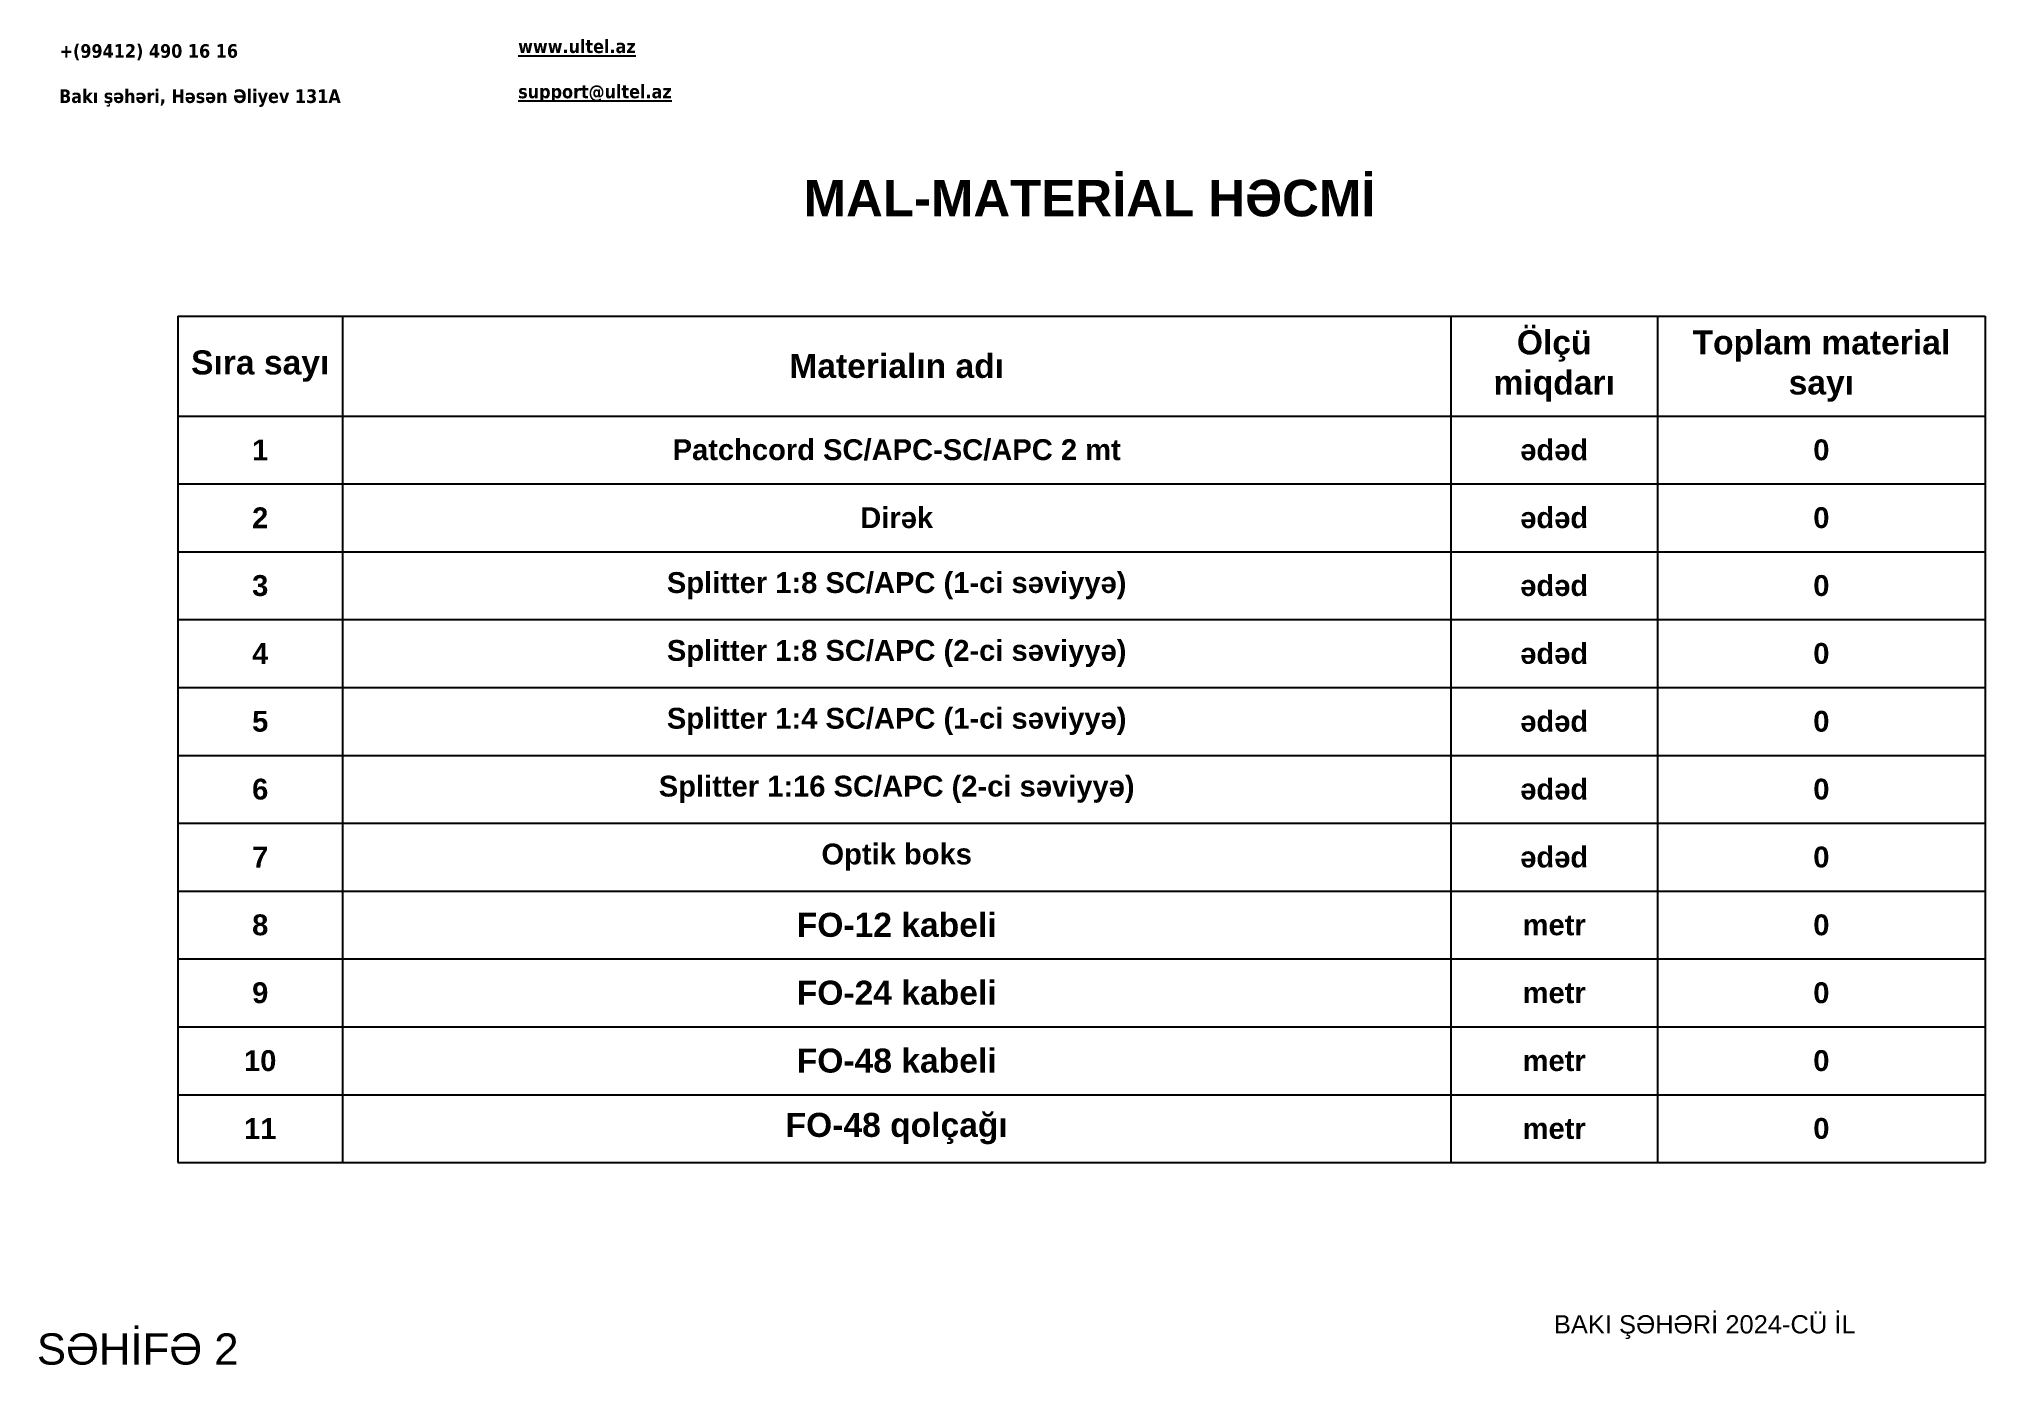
# Paper-space layout '4_Mal-material ve istinad GPON' of a CAD drawing. Header units: metres. Extents: x 9 to 383, y 11 to 266.
import ezdxf

# ---------------------------------------------------------------- set-up
doc = ezdxf.new("R2010")
doc.units = ezdxf.units.M
doc.styles.get("Standard").update_dxf_attribs({"font": 'arial.ttf'})
doc.styles.add('стиль1', font='arialbd.ttf', dxfattribs={"height": 2.5})
doc.styles.add('стиль2', font='arial.ttf')

# ---------------------------------------------------------------- blocks, each defined once
blk = doc.blocks.new('*T46')
at = {"color": 0, "linetype": 'ByBlock', "lineweight": -2, "transparency": 16777216}
for p, q in [((0, 0), (346.83, 0)), ((0, 0), (0, -162.48)), ((31.64, 0), (31.64, -162.48)), ((244.29, 0), (244.29, -162.48)), ((283.99, 0), (283.99, -162.48)), ((346.83, 0), (346.83, -162.48)), ((0, -19.18), (346.83, -19.18)), ((0, -32.21), (346.83, -32.21)), ((0, -45.24), (346.83, -45.24)), ((0, -58.26), (346.83, -58.26)), ((0, -71.29), (346.83, -71.29)), ((0, -84.32), (346.83, -84.32)), ((0, -97.34), (346.83, -97.34)), ((0, -110.37), (346.83, -110.37)), ((0, -123.4), (346.83, -123.4)), ((0, -136.42), (346.83, -136.42)), ((0, -149.45), (346.83, -149.45)), ((0, -162.48), (346.83, -162.48))]:
    blk.add_line(p, q, dxfattribs=at)
at = {"color": 0, "transparency": 16777216, "attachment_point": 5, "style": 'стиль2'}
for s, insert, char_height, width in [('{\\fArial|b1|i0|c204|p34;Ölçü miqdarı  }', (264.14, -9.59), 4.6167, 36.624), ('{\\fArial|b1|i0|c204|p34;Toplam material sayı  }', (315.41, -9.59), 4.6167, 59.7644), ('{\\fArial|b1|i0|c204|p34;Sıra sayı }', (15.82, -9.59), 4.6167, 28.5592), ('{\\fArial|b1|i0|c204|p34;Materialın adı }', (137.96, -9.59), 4.6167, 209.5713), ('{\\fArial|b1|i0|c204|p34;1', (15.82, -25.7), 4, 28.5592), ('{\\fArial|b1|i0|c204|p34;ədəd }', (264.14, -25.7), 4, 36.624), ('{\\fArial|b1|i0|c204|p34;0', (315.41, -25.7), 4, 59.7644), ('{\\fArial|b1|i0|c204|p34;2', (15.82, -38.72), 4, 28.5592), ('{\\fArial|b1|i0|c204|p34;ədəd }', (264.14, -38.72), 4, 36.624), ('{\\fArial|b1|i0|c204|p34;0', (315.41, -38.72), 4, 59.7644), ('{\\fArial|b1|i0|c204|p34;3', (15.82, -51.75), 4, 28.5592), ('{\\fArial|b1|i0|c204|p34;ədəd }', (264.14, -51.75), 4, 36.624), ('{\\fArial|b1|i0|c204|p34;0', (315.41, -51.75), 4, 59.7644), ('{\\fArial|b1|i0|c204|p34;4', (15.82, -64.78), 4, 28.5592), ('{\\fArial|b1|i0|c204|p34;ədəd }', (264.14, -64.78), 4, 36.624), ('{\\fArial|b1|i0|c204|p34;0', (315.41, -64.78), 4, 59.7644), ('{\\fArial|b1|i0|c204|p34;5', (15.82, -77.8), 4, 28.5592), ('{\\fArial|b1|i0|c204|p34;\\C256;Splitter 1:4 SC/APC (1-ci səviyyə) \\fArial|b0|i0|c204|p34;  }', (137.96, -77.8), 4, 209.5713), ('{\\fArial|b1|i0|c204|p34;ədəd }', (264.14, -77.8), 4, 36.624), ('{\\fArial|b1|i0|c204|p34;0', (315.41, -77.8), 4, 59.7644), ('{\\fArial|b1|i0|c204|p34;6', (15.82, -90.83), 4, 28.5592), ('{\\fArial|b1|i0|c204|p34;ədəd }', (264.14, -90.83), 4, 36.624), ('{\\fArial|b1|i0|c204|p34;0', (315.41, -90.83), 4, 59.7644), ('{\\fArial|b1|i0|c204|p34;7', (15.82, -103.86), 4, 28.5592), ('{\\fArial|b1|i0|c204|p34;ədəd }', (264.14, -103.86), 4, 36.624), ('{\\fArial|b1|i0|c204|p34;0', (315.41, -103.86), 4, 59.7644), ('{\\fArial|b1|i0|c204|p34;8', (15.82, -116.88), 4, 28.5592), ('{\\fArial|b1|i0|c204|p34;metr }', (264.14, -116.88), 4, 36.624), ('{\\fArial|b1|i0|c204|p34;0', (315.41, -116.88), 4, 59.7644), ('{\\fArial|b1|i0|c204|p34;9', (15.82, -129.91), 4, 28.5592), ('{\\fArial|b1|i0|c204|p34;metr }', (264.14, -129.91), 4, 36.624), ('{\\fArial|b1|i0|c204|p34;0', (315.41, -129.91), 4, 59.7644), ('{\\fArial|b1|i0|c204|p34;10', (15.82, -142.94), 4, 28.5592), ('{\\fArial|b1|i0|c204|p34;metr }', (264.14, -142.94), 4, 36.624), ('{\\fArial|b1|i0|c204|p34;0', (315.41, -142.94), 4, 59.7644), ('{\\fArial|b1|i0|c204|p34;11', (15.82, -155.96), 4, 28.5592), ('{\\fArial|b1|i0|c204|p34;metr }', (264.14, -155.96), 4, 36.624), ('{\\fArial|b1|i0|c204|p34;0', (315.41, -155.96), 4, 59.7644)]:
    blk.add_mtext(s, dxfattribs=dict(at, insert=insert, char_height=char_height, width=width))
at = {"color": 0, "transparency": 16777216, "width": 209.5713, "attachment_point": 5}
for s, insert, char_height in [('{\\fArial|b1|i0|c204|p34;\\C256;Patchcord SC/APC-SC/APC 2 mt}', (137.96, -25.7), 4), ('{\\fArial|b1|i0|c204|p34;\\C256;Dirək}', (137.96, -38.72), 4), ('{\\fArial|b1|i0|c204|p34;\\C256;Splitter 1:8 SC/APC (1-ci səviyyə) }', (137.96, -51.75), 4), ('{\\fArial|b1|i0|c204|p34;\\C256;Splitter 1:8 SC/APC (2-ci səviyyə) }', (137.96, -64.78), 4), ('{\\fArial|b1|i0|c204|p34;\\C256;Splitter 1:16 SC/APC (2-ci səviyyə) }', (137.96, -90.83), 4), ('{\\fArial|b1|i0|c238|p34;Optik boks}', (137.96, -103.86), 4), ('{\\fArial|b1|i0|c204|p34;FO-12 kabeli}', (137.96, -116.88), 4.6167), ('{\\fArial|b1|i0|c204|p34;FO-24 kabeli}', (137.96, -129.91), 4.6167), ('{\\fArial|b1|i0|c204|p34;FO-48 kabeli}', (137.96, -142.94), 4.6167), ('{\\fArial|b1|i0|c204|p34;FO-48 \\fArial|b1|i0|c238|p34;qolçağı}', (137.96, -155.96), 4.6167)]:
    blk.add_mtext(s, dxfattribs=dict(at, insert=insert, char_height=char_height))

psp = doc.layouts.new('4_Mal-material ve istinad GPON')

# ---------------------------------------------------------------- block references
psp.add_blockref('*T46', (36.03, 212.62))

# ---------------------------------------------------------------- texts
at = {"color": 7, "attachment_point": 1, "style": 'стиль1'}
for s, width, heights, insert, char_height in [('\\pxl0.08333;{\\fTahoma|b1|i0|c204|p34;\\H1.04167x;\\Lwww.ultel.az\\l\\P\\pl0.0875;\\fTahoma|b1|i0|c0|p34;\\L\\P\\fTahoma|b1|i0|c204|p34;support@ultel.az}', 33.4139, [14.97], (101.14, 265.72), 2.5), ('\\pxl0.125;{\\fTahoma|b1|i0|c204|p34;\\H1.04167x;+(99412) 490 16 16\\P\\pl0.08333;\\fTahoma|b1|i0|c0|p34;\\P\\fTahoma|b1|i0|c204|p34;Bak\\fTahoma|b1|i0|c162|p34;ı\\fTahoma|b1|i0|c204|p34; \\fTahoma|b1|i0|c238|p34;ş\\fTahoma|b1|i0|c0|p34;ə\\fTahoma|b1|i0|c204|p34;h\\fTahoma|b1|i0|c0|p34;ə\\fTahoma|b1|i0|c204|p34;ri, H\\fTahoma|b1|i0|c0|p34;ə\\fTahoma|b1|i0|c204|p34;s\\fTahoma|b1|i0|c0|p34;ə\\fTahoma|b1|i0|c204|p34;n \\fTahoma|b1|i0|c0|p34;Ə\\fTahoma|b1|i0|c204|p34;liyev 131A}', 58.9541, [14.26], (13.04, 264.82), 2.5), ('\\pxl0.08333;{\\C250;\\c2500133;MAL-MATERİAL HƏCMİ}', 116.0022, [16.16], (155.55, 238.77), 7), ('\\pxl0.08333;{\\f@Arial Unicode MS|b0|i0|c204|p34;\\C256;S\\f@Arial Unicode MS|b0|i0|c0|p34;Ə\\f@Arial Unicode MS|b0|i0|c204|p34;H\\f@Arial Unicode MS|b0|i0|c0|p34;İ\\f@Arial Unicode MS|b0|i0|c204|p34;F\\f@Arial Unicode MS|b0|i0|c0|p34;Ə\\f@Arial Unicode MS|b0|i0|c204|p34; 2}', 47.232, [13.94], (8.5, 17.35), 6), ('\\pxl0.08333;{\\f@Arial Unicode MS|b0|i0|c204|p34;\\C168;\\c5771779;BAKI \\f@Arial Unicode MS|b0|i0|c0|p34;ŞƏ\\f@Arial Unicode MS|b0|i0|c204|p34;H\\f@Arial Unicode MS|b0|i0|c0|p34;Ə\\f@Arial Unicode MS|b0|i0|c204|p34;R\\f@Arial Unicode MS|b0|i0|c0|p34;İ\\f@Arial Unicode MS|b0|i0|c204|p34; 2024-CÜ \\f@Arial Unicode MS|b0|i0|c0|p34;İ\\f@Arial Unicode MS|b0|i0|c204|p34;L}', 60.5396, [5.89], (299.82, 20.84), 3.5)]:
    psp.add_mtext_dynamic_manual_height_columns(s, width=width, gutter_width=12.5, heights=heights, dxfattribs=dict(at, insert=insert, char_height=char_height))

doc.saveas('drawing.dxf')
